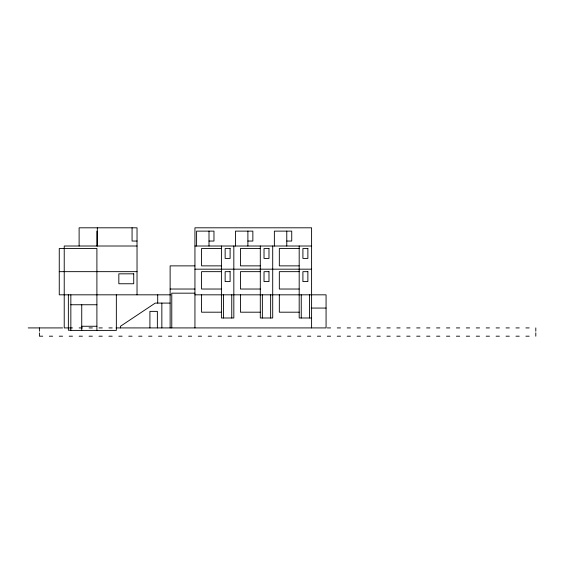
<?xml version="1.0" encoding="UTF-8"?>
<svg xmlns="http://www.w3.org/2000/svg" width="564" height="564" viewBox="0 0 564 564"><rect width="100%" height="100%" fill="white"/><g stroke="black" fill="none" stroke-linecap="round" stroke-linejoin="round"><path stroke-width="0.85" d="M137.031 241.047L132.068 241.047L132.068 227.807M209.004 241.047L213.968 241.047L213.968 231.12L196.596 231.12L196.596 246.01M247.892 241.047L252.855 241.047L252.855 231.12L235.477 231.12L235.477 246.01M286.773 241.047L291.736 241.047L291.736 231.12L274.365 231.12L274.365 246.01M137.031 246.01L64.225 246.01L64.225 327.917L68.618 327.917M194.94 246.01L311.596 246.01M221.412 248.491L201.559 248.491L201.559 265.87L221.412 265.87M260.3 248.491L240.447 248.491L240.447 265.87L260.3 265.87M299.188 248.491L279.328 248.491L279.328 265.87L299.188 265.87M194.94 265.87L170.124 265.87L170.124 327.917M194.94 269.176L311.596 269.176M59.262 271.658L137.031 271.658M221.412 271.658L201.559 271.658L201.559 289.029L221.412 289.029M260.3 271.658L240.447 271.658L240.447 289.029L260.3 289.029M299.188 271.658L279.328 271.658L279.328 289.029L299.188 289.029M170.124 289.029L194.94 289.029M194.94 293.167L171.773 293.167L171.773 327.917M170.716 294.824L59.262 294.824L59.262 248.491L96.902 248.491L96.902 330.398M194.94 294.824L326.07 294.824L326.07 327.917L116.064 327.917M170.124 303.094L155.227 303.094L120.484 326.26L120.484 327.917M70.845 304.75L96.902 304.75M311.173 308.064L326.07 308.064M221.412 312.195L201.559 312.195L201.559 294.824M260.3 312.195L240.447 312.195L240.447 294.824M299.188 312.195L279.328 312.195L279.328 294.824M311.596 317.99L299.188 317.99L299.188 246.01M81.738 326.26L96.902 326.26M28.2 327.917L62.569 327.917M69.189 327.917L72.495 327.917M79.115 327.917L82.422 327.917M89.041 327.917L92.355 327.917M98.968 327.917L102.281 327.917M108.901 327.917L112.208 327.917M327.31 327.917L330.624 327.917M337.244 327.917L340.55 327.917M347.17 327.917L350.477 327.917M357.097 327.917L360.41 327.917M367.023 327.917L370.336 327.917M376.956 327.917L380.263 327.917M386.883 327.917L390.189 327.917M396.809 327.917L400.116 327.917M406.736 327.917L410.049 327.917M416.662 327.917L419.976 327.917M426.596 327.917L429.902 327.917M436.522 327.917L439.828 327.917M446.448 327.917L449.755 327.917M456.375 327.917L459.688 327.917M466.301 327.917L469.615 327.917M476.235 327.917L479.541 327.917M486.161 327.917L489.467 327.917M496.087 327.917L499.401 327.917M506.014 327.917L509.327 327.917M515.947 327.917L519.254 327.917M525.874 327.917L529.18 327.917M70.845 330.222L68.357 330.222L68.357 294.824M42.716 336.193L39.402 336.193L39.402 332.88M49.329 336.193L52.642 336.193M59.262 336.193L62.569 336.193M69.189 336.193L72.495 336.193M79.115 336.193L82.422 336.193M89.041 336.193L92.355 336.193M98.968 336.193L102.281 336.193M108.901 336.193L112.208 336.193M118.828 336.193L122.134 336.193M128.754 336.193L132.068 336.193M138.681 336.193L141.994 336.193M148.614 336.193L151.92 336.193M158.54 336.193L161.847 336.193M168.467 336.193L171.773 336.193M178.393 336.193L181.707 336.193M188.32 336.193L191.633 336.193M198.253 336.193L201.559 336.193M208.179 336.193L211.486 336.193M218.106 336.193L221.412 336.193M228.032 336.193L231.346 336.193M237.966 336.193L241.272 336.193M247.892 336.193L251.199 336.193M257.818 336.193L261.125 336.193M267.745 336.193L271.058 336.193M277.671 336.193L280.985 336.193M287.605 336.193L290.911 336.193M297.531 336.193L300.838 336.193M307.458 336.193L310.764 336.193M317.384 336.193L320.697 336.193M327.31 336.193L330.624 336.193M337.244 336.193L340.55 336.193M347.17 336.193L350.477 336.193M357.097 336.193L360.41 336.193M367.023 336.193L370.336 336.193M376.956 336.193L380.263 336.193M386.883 336.193L390.189 336.193M396.809 336.193L400.116 336.193M406.736 336.193L410.049 336.193M416.662 336.193L419.976 336.193M426.596 336.193L429.902 336.193M436.522 336.193L439.828 336.193M446.448 336.193L449.755 336.193M456.375 336.193L459.688 336.193M466.301 336.193L469.615 336.193M476.235 336.193L479.541 336.193M486.161 336.193L489.467 336.193M496.087 336.193L499.401 336.193M506.014 336.193L509.327 336.193M515.947 336.193L519.254 336.193M525.874 336.193L529.18 336.193M535.8 327.917L535.8 331.223M535.8 332.88L535.8 336.193M311.596 327.917L311.596 227.807L194.94 227.807L194.94 327.917M309.523 294.824L309.523 317.99M301.254 294.824L301.254 317.99M286.773 231.12L286.773 246.01M272.708 246.01L272.708 317.99L260.3 317.99L260.3 246.01M270.642 294.824L270.642 317.99M262.366 294.824L262.366 317.99M247.892 231.12L247.892 246.01M233.827 246.01L233.827 317.99L221.412 317.99L221.412 246.01M231.755 294.824L231.755 317.99M223.485 294.824L223.485 317.99M209.004 231.12L209.004 246.01M161.847 303.094L161.847 327.917M157.708 294.824L157.708 303.094M157.363 327.917L157.363 311.37L149.911 311.37L149.911 327.917M137.031 294.824L137.031 227.807L79.115 227.807L79.115 246.01M116.346 294.824L116.346 330.398L70.845 330.398L70.845 294.824M97.318 227.807L97.318 246.01M96.902 231.12L96.902 246.01M81.738 304.75L81.738 330.398M39.402 327.917L39.402 331.223M230.105 248.491L225.142 248.491L225.142 258.418L230.105 258.418L230.105 248.491M268.986 248.491L264.022 248.491L264.022 258.418L268.986 258.418L268.986 248.491M307.873 248.491L302.91 248.491L302.91 258.418L307.873 258.418L307.873 248.491M230.105 271.658L225.142 271.658L225.142 281.584L230.105 281.584L230.105 271.658M268.986 271.658L264.022 271.658L264.022 281.584L268.986 281.584L268.986 271.658M307.873 271.658L302.91 271.658L302.91 281.584L307.873 281.584L307.873 271.658M133.724 273.829L118.835 273.829L118.835 283.755L133.724 283.755L133.724 273.829"/></g></svg>
